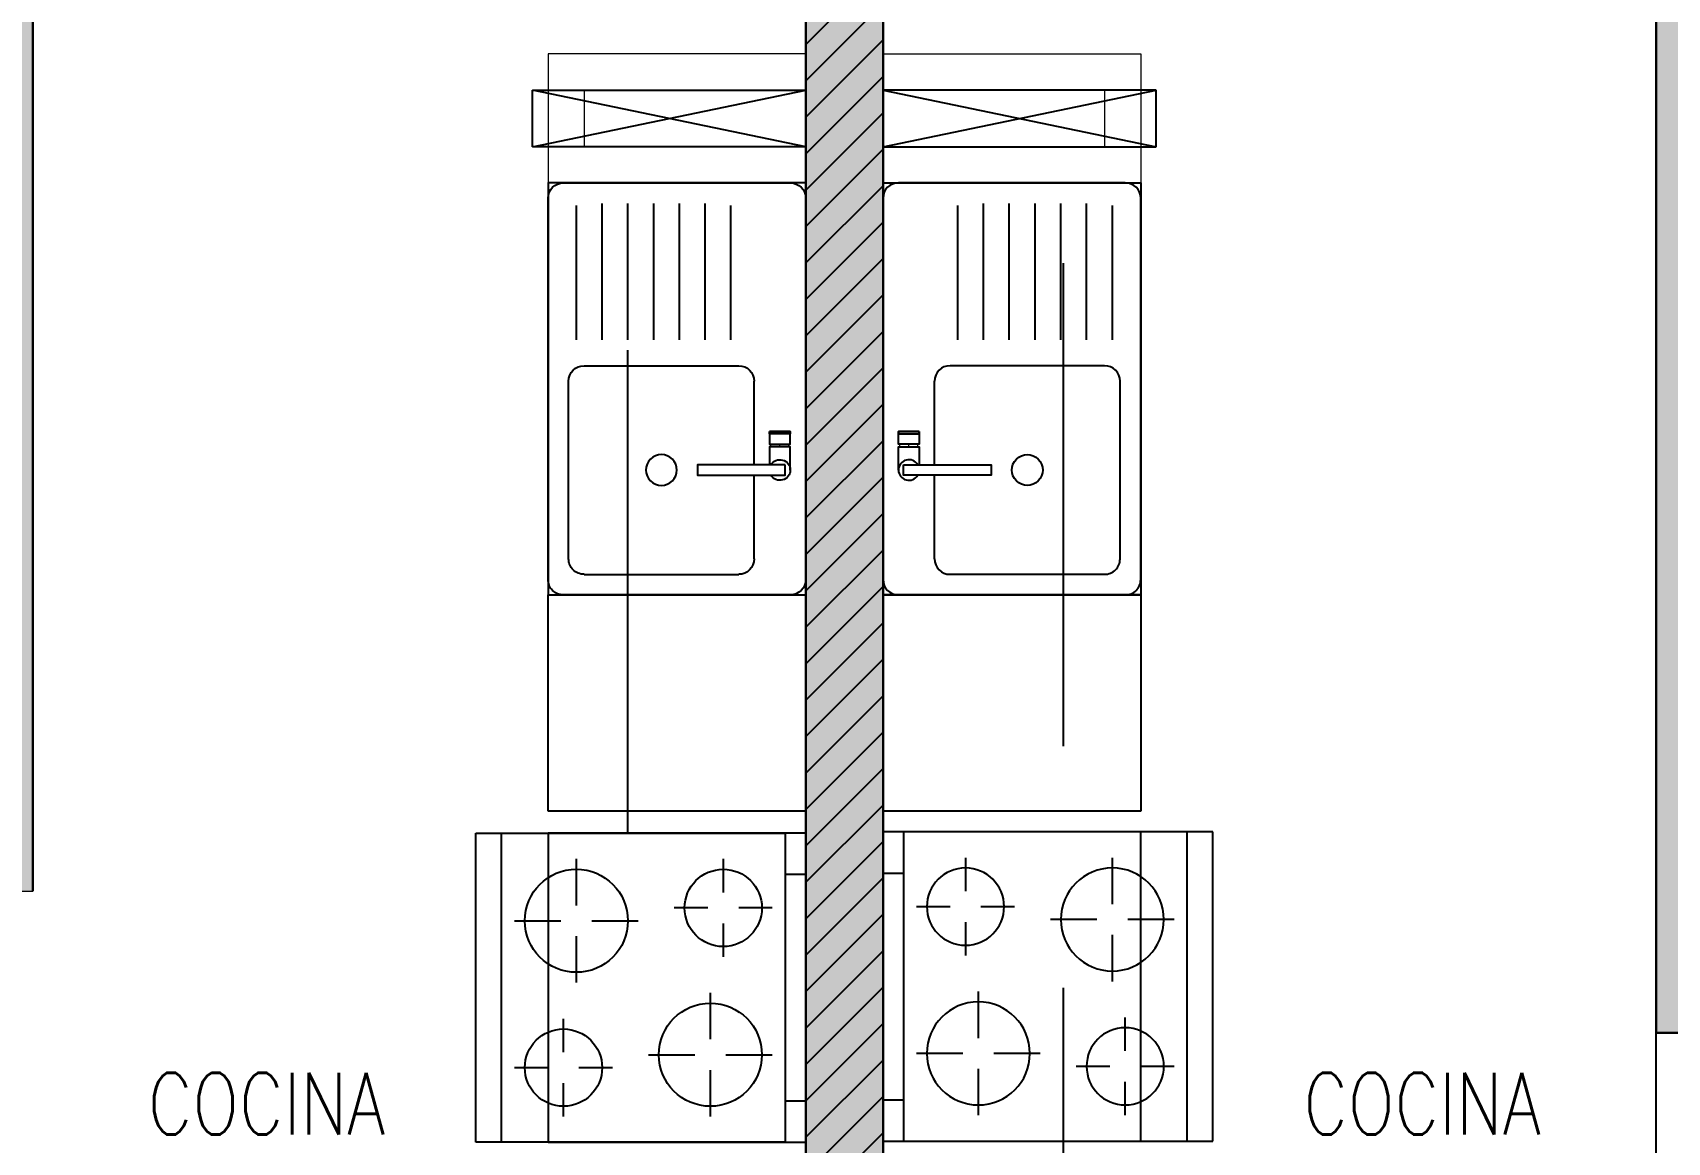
# Model space of a CAD drawing. Header units: millimetres. Extents: x 98 to 155, y -181 to 127.
# Drawn here: x 139.69 to 142.862, y 24.286 to 26.439 of the extents above; entities that cross this region are included whole.
import ezdxf
from ezdxf.enums import TextEntityAlignment as Align

# ---------------------------------------------------------------- set-up
doc = ezdxf.new("R2010")
doc.units = ezdxf.units.MM
doc.header["$LTSCALE"] = 15
doc.set_wipeout_variables(frame=1)
doc.linetypes.add('HIDDEN2', pattern=[0.1875, 0.125, -0.0625])
doc.linetypes.add('X-REF_DP_Arquitectura$0$HIDDEN', pattern=[0.375, 0.25, -0.125])
doc.layers.get('0').update_dxf_attribs({"color": 250})
for name, color, linetype, lineweight in [('A-01', 250, 'Continuous', 0), ('A-MURO ALTO', 250, 'Continuous', 20), ('A-MUROS', 252, 'Continuous', 30), ('A_20_Estructuras', 250, 'Continuous', 18)]:
    doc.layers.add(name, color=color, linetype=linetype, lineweight=lineweight)
for name, color, linetype in [('A-MURO BAJO', 250, 'Continuous'), ('A-PROYECCIONES INT.', 250, 'HIDDEN2'), ('A_30_Equipamiento', 250, 'Continuous'), ('A_50_TextoAmbiente', 252, 'Continuous'), ('A_50_Vigas', 250, 'X-REF_DP_Arquitectura$0$HIDDEN'), ('A_60_HatchEstructuras', 250, 'Continuous'), ('MURO CF 60', 250, 'Continuous')]:
    doc.layers.add(name, color=color, linetype=linetype)
doc.styles.add('ROMANS', font='romans.shx', dxfattribs={"width": 0.8})

# ---------------------------------------------------------------- blocks, each defined once
blk = doc.blocks.new('EF-TP')
at = {"layer": 'A_60_HatchEstructuras'}
h = blk.add_hatch(color=256, dxfattribs=at)
h.dxf.hatch_style = 1
h.paths.add_polyline_path([(40, -5.25), (38.35, -5.25), (38.35, -0.06), (38.2, -0.06), (38.2, -6.125), (36.7, -6.125), (36.7, -5.375), (36.55, -5.375), (36.55, -6.325), (38.35, -6.325), (38.35, -5.45), (39.85, -5.45), (39.85, -5.95), (40, -5.95)])
h.paths.add_polyline_path([(36.7, -0.15), (36.85, -0.15), (36.85, 0), (36.55, 0), (36.55, -3.225), (36.7, -3.225)])
h.paths.add_polyline_path([(40, 0), (39.7, 0), (39.7, -0.15), (39.85, -0.15), (39.85, -3.5), (40, -3.5)])
at = {"elevation": 0}
for points in [[(37.67, -1.78), (38.2, -1.67)], [(38.2, -1.78), (37.67, -1.67)], [(37.67, -1.78), (38.2, -1.67)], [(38.2, -1.78), (37.67, -1.67)], [(38.35, -1.67), (38.88, -1.78)], [(38.35, -1.78), (38.88, -1.67)], [(38.35, -1.67), (38.88, -1.78)], [(38.35, -1.78), (38.88, -1.67)]]:
    blk.add_lwpolyline(points, dxfattribs=at)
at = {"layer": 'A_20_Estructuras'}
for points in [[(36.7, -0.15), (36.85, -0.15), (36.85, 0), (36.55, 0), (36.55, -3.225), (36.7, -3.225)], [(40, 0), (39.7, 0), (39.7, -0.15), (39.85, -0.15), (39.85, -3.5), (40, -3.5)], [(40, -5.25), (38.35, -5.25), (38.35, -0.06), (38.2, -0.06), (38.2, -6.125), (36.7, -6.125), (36.7, -5.375), (36.55, -5.375), (36.55, -6.325), (38.35, -6.325), (38.35, -5.45), (39.85, -5.45), (39.85, -5.95), (40, -5.95)]]:
    blk.add_lwpolyline(points, close=True, dxfattribs=at)
at = {"layer": 'A_50_Vigas', "elevation": 0}
for points in [[(38.2, -1.78), (37.67, -1.78), (37.67, -1.67), (38.2, -1.67)], [(38.35, -1.78), (38.88, -1.78), (38.88, -1.67), (38.35, -1.67)]]:
    blk.add_lwpolyline(points, dxfattribs=at)
blk = doc.blocks.new('A$C33FC7C8B')
at = {"ltscale": 0.5}
for p, q in [((0.08, 0.64, -0.0001), (0.52, 0.64, 0.0001)), ((0.08, 0.64, -0.0001), (0.08, 0.6, -0.0001)), ((0.52, 0.64, 0.0001), (0.52, 0.6, 0.0001)), ((0, 0, -0.0001), (0, 0.6, -0.0001)), ((0, 0.6, -0.0001), (0.6, 0.6, 0.0001)), ((0.145, 0.575, -0.0001), (0.145, 0.51, -0.0001)), ((0.43, 0.485, 0.0001), (0.43, 0.575, 0.0001)), ((0.6, 0.6, 0.0001), (0.6, 0, 0.0001)), ((0.05, 0.48, -0.0001), (0.115, 0.48, -0.0001)), ((0.175, 0.48, -0.0001), (0.24, 0.48, 0)), ((0.145, 0.45, -0.0001), (0.145, 0.385, -0.0001)), ((0.4, 0.455, 0), (0.31, 0.455, 0)), ((0.55, 0.455, 0.0001), (0.46, 0.455, 0.0001)), ((0.43, 0.335, 0.0001), (0.43, 0.425, 0.0001)), ((0.17, 0.225, -0.0001), (0.17, 0.315, -0.0001)), ((0.455, 0.2, 0.0001), (0.455, 0.265, 0.0001)), ((0.14, 0.195, -0.0001), (0.05, 0.195, -0.0001)), ((0.29, 0.195, 0), (0.2, 0.195, 0)), ((0.17, 0.075, -0.0001), (0.17, 0.165, -0.0001)), ((0.425, 0.17, 0.0001), (0.36, 0.17, 0)), ((0.55, 0.17, 0.0001), (0.485, 0.17, 0.0001)), ((0.455, 0.075, 0.0001), (0.455, 0.14, 0.0001)), ((0.6, 0.05, 0.0001), (0, 0.05, -0.0001)), ((0.6, 0, 0.0001), (0, 0, -0.0001))]:
    blk.add_line(p, q, dxfattribs=at)
for centre, radius in [((0.145, 0.48), 0.075), ((0.43, 0.455), 0.1), ((0.17, 0.195), 0.1), ((0.455, 0.17), 0.075)]:
    blk.add_circle(centre, radius, dxfattribs=at)
blk = doc.blocks.new('*U91')
blk.add_wipeout([(0, 0), (0, -0.0202), (0.17, -0.0202), (0.17, 0)])
blk.add_lwpolyline([(0, 0), (0.17, 0), (0.17, -0.0202), (0, -0.0202)], close=True)
blk = doc.blocks.new('LAV-COC_01')
for p, q in [((0.4, 0.8121, 0), (-0.04, 0.8121, 0)), ((-0.07, 0.0421, 0), (-0.07, 0.7821, 0)), ((0.225, 0.5071, 0), (0.225, 0.7721, 0)), ((0.275, 0.5071, 0), (0.275, 0.7721, 0)), ((0.325, 0.5071, 0), (0.325, 0.7721, 0)), ((0.375, 0.507, 0), (0.375, 0.768, 0)), ((0.43, 0.0421, 0), (0.43, 0.7821, 0)), ((0.36, 0.4571, 0), (0.06, 0.4571, 0)), ((0.03, 0.0821, 0), (0.03, 0.4271, 0)), ((0.39, 0.0821, 0), (0.39, 0.4271, 0)), ((0.36, 0.0521, 0), (0.06, 0.0521, 0)), ((-0.04, 0.0121, 0), (0.4, 0.0121, 0))]:
    blk.add_line(p, q)
at = {"extrusion": (-8.98137e-08, -2.25601e-18, 1)}
for p, q in [((0.075, 0.507, 0), (0.075, 0.768, 0)), ((0.125, 0.5071, 0), (0.125, 0.7721, 0)), ((0.175, 0.5071, 0), (0.175, 0.7721, 0))]:
    blk.add_line(p, q, dxfattribs=at)
at = {"extrusion": (-4.49068e-08, 3.60285e-08, 1), "elevation": 0}
for points in [[(0, 0.3296), (0, 0.3046), (-0.04, 0.3046), (-0.04, 0.3296)], [(0, 0.3296), (-0.04, 0.3296), (-0.04, 0.3246), (0, 0.3246)]]:
    blk.add_lwpolyline(points, close=True, dxfattribs=at)
blk.add_lwpolyline([(-0.04, 0.2546), (-0.04, 0.2996), (0, 0.2996), (0, 0.2646)], dxfattribs=at)
at = {"extrusion": (-4.49068e-08, 3.60285e-08, 1)}
blk.add_arc((-0.02, 0.2546, 0), 0.02, 29.9997, 329.9997, dxfattribs=at)
for centre, start_param, end_param in [((-0.04, 0.7821, 0), -0.785398, 0.785398), ((0.4, 0.7821, 0), -2.356194, -0.785398), ((0.06, 0.4271, 0), -0.785398, 0.785398), ((0.36, 0.4271, 0), -2.356194, -0.785398), ((0.06, 0.0821, 0), 0.785398, 2.356194), ((0.36, 0.0821, 0), 2.356194, 3.926991), ((-0.04, 0.0421, 0), 0.785398, 2.356194), ((0.4, 0.0421, 0), 2.356194, 3.926991)]:
    blk.add_ellipse(centre, major_axis=(-0.0212, 0.0212), ratio=1, start_param=start_param, end_param=end_param)
blk.add_ellipse((0.21, 0.2546, 0), major_axis=(-0.0212, 0.0212), ratio=1)
at = {"layer": 'A-01', "extrusion": (-4.49068e-08, 3.60285e-08, 1), "elevation": 0}
for points in [[(-0.0375, 0.2996), (-0.0375, 0.3046)], [(-0.02, 0.2996), (-0.02, 0.3046)], [(-0.0025, 0.2996), (-0.0025, 0.3046)]]:
    blk.add_lwpolyline(points, dxfattribs=at)
at = {"extrusion": (-4.49068e-08, 3.60285e-08, 1), "rotation": 359.9380941588614}
blk.add_blockref('*U91', (-0.03, 0.2648, 0), dxfattribs=at)
blk = doc.blocks.new('DPTO 65')
at = {"layer": 'A-MURO ALTO'}
for points in [[(-10.35, 5.4), (-9.85, 5.4), (-9.85, 5.15), (-10.35, 5.15)], [(-10.35, 5.33), (-9.92, 5.33), (-9.92, 5.22), (-10.35, 5.22)]]:
    blk.add_lwpolyline(points, dxfattribs=at)
at = {"layer": 'A-MURO BAJO'}
blk.add_line((-8.85, 2.65), (-8.85, 3.5), dxfattribs=at)
at = {"layer": 'A-MUROS'}
for q in [(-8.85, 6.55), (-8.7, 3.5)]:
    blk.add_line((-8.85, 3.5), q, dxfattribs=at)
at = {"layer": 'A-PROYECCIONES INT.', "ltscale": 0.5}
blk.add_line((-10, 2.65), (-10, 5.15), dxfattribs=at)
blk.add_lwpolyline([(-10.35, 3.89), (-10.35, 3.29), (-9.85, 3.29), (-9.85, 3.89)], close=True, dxfattribs=at)
at = {"layer": 'A-PROYECCIONES INT.', "ltscale": 0.5, "extrusion": (-4.40218e-06, 0.000440452, -1), "zscale": -0.9999999999999976, "rotation": 269.9999974828772}
blk.add_blockref('A$C33FC7C8B', (9.71, 3.89, 0.0016), dxfattribs=at)
at = {"layer": 'A_30_Equipamiento', "extrusion": (4.49068e-08, -3.60285e-08, 1)}
blk.add_blockref('LAV-COC_01', (-10.28, 4.3379, 0), dxfattribs=at)
at = {"layer": 'A-MURO BAJO'}
blk.add_lwpolyline([(-9.85, 4.35), (-10.35, 4.35), (-10.35, 5.15), (-9.85, 5.15)], close=True, dxfattribs=at)
at = {"layer": 'A-MUROS'}
blk.add_line((-10.35, 6.94), (-10.35, 1.75), dxfattribs=at)
at = {"layer": 'A-PROYECCIONES INT.', "ltscale": 0.5}
blk.add_lwpolyline([(-10.35, 3.93), (-10.35, 4.35), (-9.85, 4.35), (-9.85, 3.93)], close=True, dxfattribs=at)
blk = doc.blocks.new('DPTO 75.2')
at = {"layer": 'A-MURO ALTO'}
for p, q in [((-1.65, 4.725, 0), (-1.15, 4.725, 0)), ((-1.65, 4.655, 0), (-1.22, 4.655, 0)), ((-1.22, 4.655, 0), (-1.22, 4.545, 0)), ((-1.22, 4.545, 0), (-1.65, 4.545, 0))]:
    blk.add_line(p, q, dxfattribs=at)
at = {"layer": 'A-MUROS'}
blk.add_line((-0.15, 5.875, 0), (-0.15, 3.1, 0), dxfattribs=at)
at = {"layer": 'A-PROYECCIONES INT.', "ltscale": 0.5, "elevation": 0}
blk.add_lwpolyline([(-1.15, 3.2125), (-1.15, 2.6125), (-1.65, 2.6125), (-1.65, 3.2125)], close=True, dxfattribs=at)
at = {"layer": 'A-PROYECCIONES INT.', "ltscale": 0.5, "extrusion": (-4.40218e-06, 0.000440452, -1), "zscale": -0.9999999999999897, "rotation": 269.9999974828772}
blk.add_blockref('A$C33FC7C8B', (1.01, 3.2125, 0.0013), dxfattribs=at)
at = {"layer": 'A_30_Equipamiento', "extrusion": (4.49068e-08, -3.60285e-08, 1)}
blk.add_blockref('LAV-COC_01', (-1.58, 3.6629, 0), dxfattribs=at)
at = {"layer": 'A-MURO ALTO'}
for p, q in [((-1.15, 4.725, 0), (-1.15, 4.475, 0)), ((-1.15, 4.475, 0), (-1.65, 4.475, 0))]:
    blk.add_line(p, q, dxfattribs=at)
at = {"layer": 'A-MURO BAJO', "elevation": 0}
blk.add_lwpolyline([(-1.15, 3.675), (-1.65, 3.675), (-1.65, 4.475), (-1.15, 4.475)], close=True, dxfattribs=at)
at = {"layer": 'A-MUROS'}
blk.add_line((-1.65, 6.265, 0), (-1.65, 0.2, 0), dxfattribs=at)
at = {"layer": 'A-PROYECCIONES INT.', "ltscale": 0.5}
blk.add_line((-1.305, 3.2125, 0), (-1.305, 4.475, 0), dxfattribs=at)
at = {"layer": 'A-PROYECCIONES INT.', "ltscale": 0.5, "elevation": 0}
blk.add_lwpolyline([(-1.15, 3.255), (-1.15, 3.675), (-1.65, 3.675), (-1.65, 3.255)], close=True, dxfattribs=at)

msp = doc.modelspace()

# ---------------------------------------------------------------- hatches: boundary and pattern name
at = {"layer": 'MURO CF 60'}
h = msp.add_hatch(dxfattribs=at)
h.set_pattern_fill('_USER', color=256, scale=0.05, angle=45, pattern_type=0)
h.set_pattern_definition([(45, (128.67014, 20.47273), (-0.03535534, 0.03535534), [])])
h.paths.add_polyline_path([(141.1901, 27.938), (141.3401, 27.938), (141.3401, 21.673), (141.1901, 21.673)])

# ---------------------------------------------------------------- block references
msp.add_blockref('EF-TP', (102.9901, 27.9977))

# ---------------------------------------------------------------- texts
at = {"layer": 'A_50_TextoAmbiente', "style": 'ROMANS', "width": 0.8}
for p in [(140.144, 24.3006, 0), (142.3863, 24.3006, 0)]:
    msp.add_text('COCINA', height=0.12, dxfattribs=at).set_placement(p, align=Align.CENTER)

# ---------------------------------------------------------------- next in the draw order: block references
msp.add_blockref('DPTO 65', (151.6901, 20.998))

# ---------------------------------------------------------------- next in the draw order: block references
at = {"xscale": -1}
msp.add_blockref('DPTO 75.2', (139.5401, 21.673, 0), dxfattribs=at)

doc.saveas('drawing.dxf')
